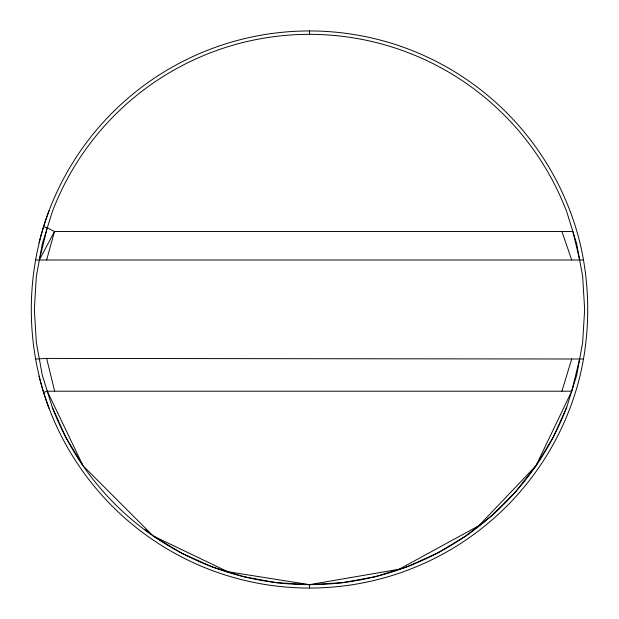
<?xml version="1.0" encoding="UTF-8"?>
<svg xmlns="http://www.w3.org/2000/svg" width="619" height="619" viewBox="0 0 619 619"><rect width="100%" height="100%" fill="white"/><g stroke="black" fill="none" stroke-linecap="round" stroke-linejoin="round"><path stroke-width="0.93" d="M49.048 210.723C25.379 273.877 25.379 345.123 49.048 408.277M44.05 226.778L47.284 227.792L39.345 259.995L54.472 231.506L572.877 231.506L579.655 259.995M153.195 535.946L227.792 571.716L309.5 584.653L399.131 569.248L478.882 525.701L535.946 465.805L553.138 437.37L566.772 407.07L576.66 375.346L582.649 342.663L584.653 309.5L582.649 276.337L576.66 243.654L566.772 211.93A275.153 275.153 0 0 0 52.228 211.93L42.34 243.654L36.351 276.337L34.347 309.5L36.351 342.663L42.34 375.346L52.228 407.07L65.862 437.37L83.054 465.805L153.195 535.946L181.63 553.138L211.93 566.772L243.654 576.66L276.337 582.649L309.5 584.653L342.663 582.649L375.346 576.66L407.07 566.772L437.37 553.138L465.805 535.946L491.958 515.457L515.457 491.958L535.946 465.805L571.716 391.208L579.655 359.005L583.098 359.005M46.634 259.995L54.472 231.506L47.284 227.792M561.905 391.208L571.716 358.997M44.05 392.222L47.284 391.208L571.716 391.208M579.655 359.005L46.634 358.416L35.902 359.005M35.902 259.995L583.098 259.995M144.792 529.369L150.603 533.918M47.284 391.208L83.054 465.805M561.905 231.506L571.716 259.995M46.634 358.416L54.665 391.208M309.5 30.95L309.5 34.347M309.5 584.653L309.5 588.05M39.043 376.159A278.55 278.55 0 0 0 579.957 376.159C590.309 332.426 590.309 286.574 579.957 242.841A278.55 278.55 0 0 0 39.043 242.841M566.772 407.07A275.153 275.153 0 0 1 52.228 407.07"/></g></svg>
